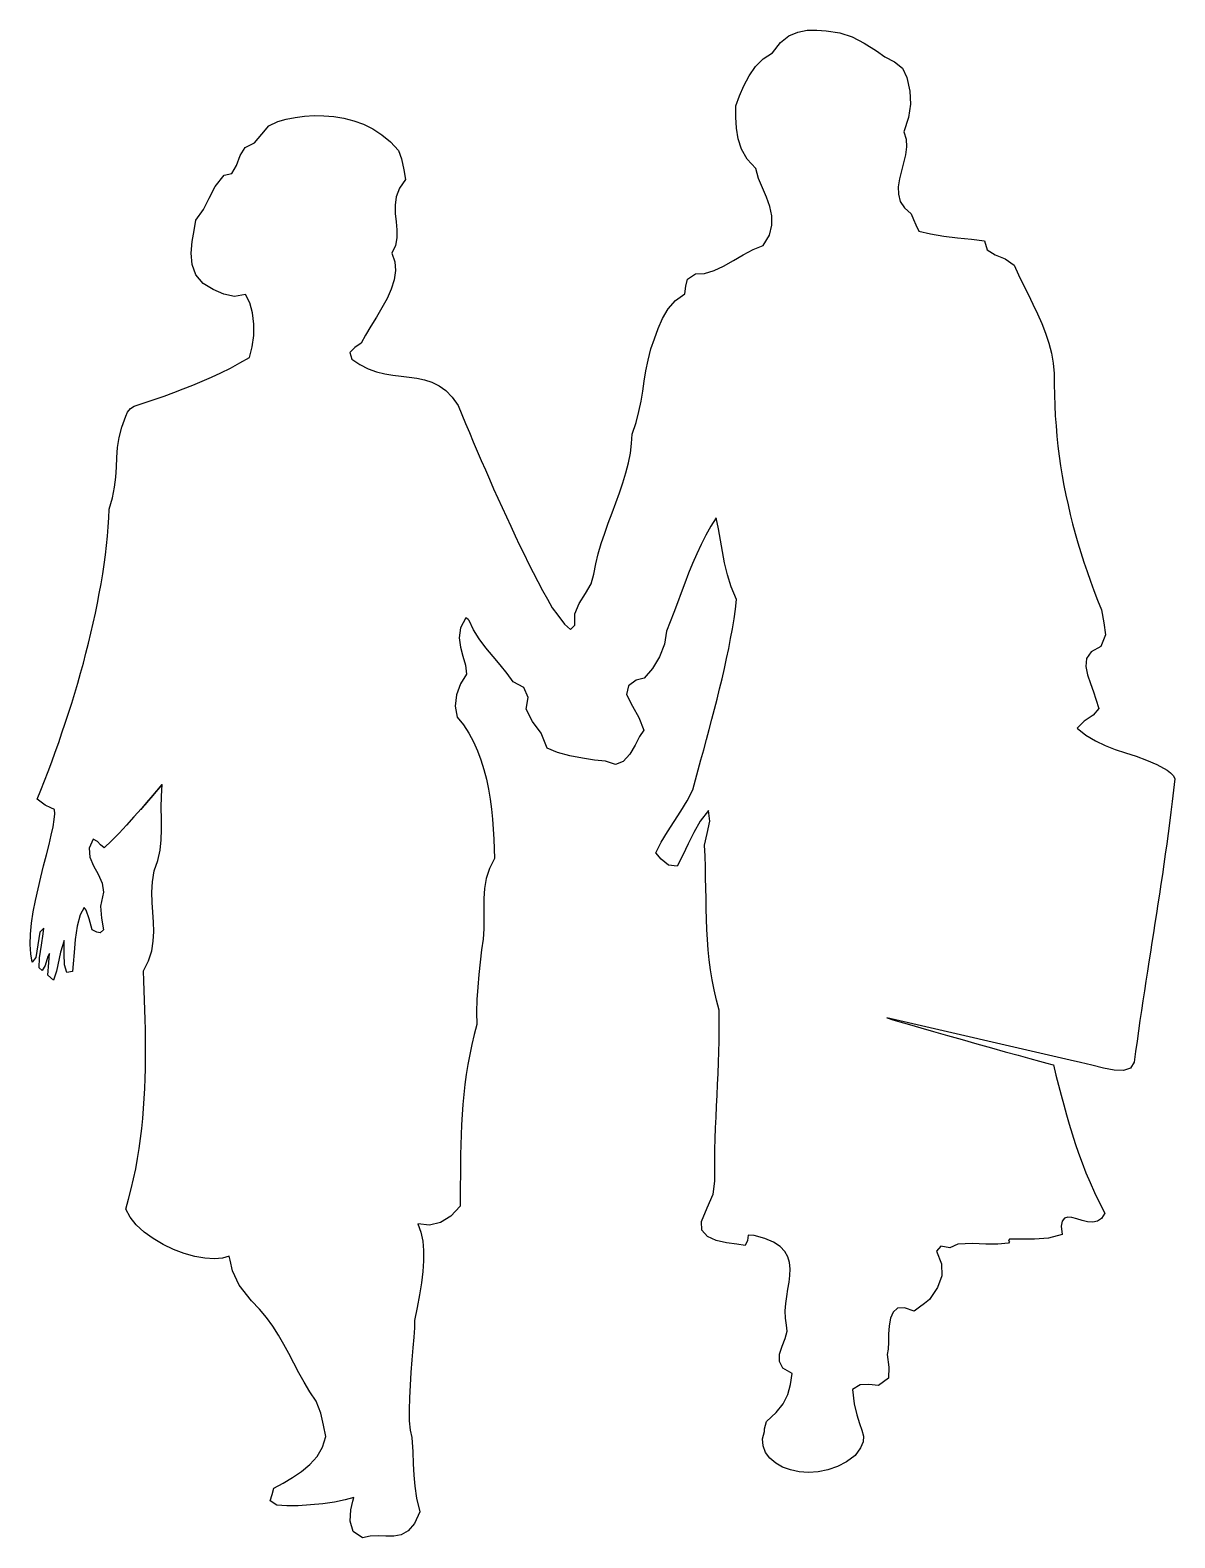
# Model space of a CAD drawing. Extents: x 800 to 941, y -21 to 165.
import ezdxf

# ---------------------------------------------------------------- set-up
doc = ezdxf.new("R2010")
doc.units = 0
doc.header["$MEASUREMENT"] = 0
doc.layers.add('LAYER_1', color=7, linetype='CONTINUOUS')

msp = doc.modelspace()

# ---------------------------------------------------------------- linework, layer by layer
at = {"layer": 'LAYER_1', "linetype": 'CONTINUOUS'}
msp.add_lwpolyline([(905.61, 42.83), (905.79, 42.76), (906.35, 42.58), (907.24, 42.32), (908.41, 41.98), (909.82, 41.57), (911.41, 41.12), (913.13, 40.63), (914.92, 40.12), (916.75, 39.61), (918.55, 39.11), (920.27, 38.62), (921.87, 38.18), (923.3, 37.78), (924.49, 37.45), (925.41, 37.2), (926, 37.04), (926.21, 36.99), (926.53, 35.72), (926.85, 34.48), (927.17, 33.25), (927.49, 32.04), (927.82, 30.84), (928.17, 29.65), (928.53, 28.46), (928.91, 27.27), (929.32, 26.08), (929.75, 24.88), (930.23, 23.67), (930.75, 22.45), (931.31, 21.22), (931.92, 19.96), (932.59, 18.69), (932.18, 18.03), (931.67, 17.68), (931.07, 17.57), (930.43, 17.62), (929.76, 17.77), (929.11, 17.96), (928.51, 18.12), (927.99, 18.17), (927.57, 18.05), (927.29, 17.7), (927.19, 17.05), (927.29, 16.02), (925.59, 15.58), (923.86, 15.44), (922.22, 15.46), (920.8, 15.45), (920.67, 15.29), (920.8, 15.16), (920.67, 14.97), (919.36, 14.82), (917.86, 14.86), (916.21, 14.92), (914.42, 14.84), (913.4, 14.39), (912.28, 14.59), (911.76, 13.96), (912.39, 12.42), (912.41, 10.94), (911.9, 9.47), (910.91, 7.99), (910.28, 7.51), (909.66, 7.04), (909.02, 6.57), (907.81, 6.99), (906.95, 6.92), (906.39, 6.45), (906.06, 5.69), (905.9, 4.75), (905.84, 3.72), (905.83, 2.72), (905.8, 1.85), (905.68, 1.2), (905.87, -0.38), (905.83, -1.71), (904.6, -2.61), (903.4, -2.52), (902.34, -2.54), (901.39, -3.12), (901.59, -4.89), (901.9, -6.26), (902.25, -7.32), (902.55, -8.16), (902.72, -8.89), (902.69, -9.58), (902.37, -10.34), (901.7, -11.26), (900.64, -12.04), (899.51, -12.63), (898.34, -13.04), (897.14, -13.28), (895.95, -13.36), (894.8, -13.28), (893.72, -13.06), (892.74, -12.7), (891.88, -12.22), (891.17, -11.62), (890.64, -10.91), (890.33, -10.1), (890.25, -9.2), (890.25, -9.2), (890.5, -8.29), (890.49, -7.97), (890.76, -7.07), (891.94, -5.97), (892.79, -4.88), (893.37, -3.74), (893.72, -2.5), (893.9, -1.13), (892.78, -0.5), (892.34, 0.32), (892.37, 1.24), (892.67, 2.23), (893.05, 3.2), (893.3, 4.09), (893.22, 4.85), (893.08, 5.71), (893.06, 6.6), (893.13, 7.49), (893.25, 8.38), (893.4, 9.26), (893.54, 10.13), (893.63, 10.97), (893.66, 11.78), (893.59, 12.56), (893.38, 13.28), (893, 13.95), (892.43, 14.56), (891.62, 15.09), (890.56, 15.55), (889.21, 15.92), (888.46, 15.96), (888.39, 15.31), (888.09, 14.67), (887.07, 14.82), (885.81, 15.01), (884.54, 15.31), (883.46, 15.8), (882.77, 16.55), (882.69, 17.64), (883.41, 19.32), (884.14, 21), (884.34, 22.64), (884.34, 23.92), (884.35, 25.22), (884.37, 26.53), (884.41, 27.86), (884.46, 29.2), (884.52, 30.54), (884.58, 31.89), (884.64, 33.24), (884.7, 34.59), (884.76, 35.94), (884.81, 37.27), (884.86, 38.6), (884.89, 39.92), (884.91, 41.22), (884.91, 42.51), (884.88, 43.77), (884.55, 45.01), (884.26, 46.25), (884.02, 47.49), (883.83, 48.73), (883.67, 49.97), (883.55, 51.22), (883.45, 52.47), (883.38, 53.72), (883.33, 54.99), (883.29, 56.26), (883.27, 57.54), (883.24, 58.83), (883.22, 60.13), (883.19, 61.45), (883.15, 62.78), (883.1, 64.13), (883.4, 65.57), (883.74, 67.1), (883.57, 68.45), (882.56, 67.11), (881.76, 65.71), (881.08, 64.3), (880.42, 62.9), (879.69, 61.56), (878.64, 61.68), (877.72, 62.43), (877.05, 63.18), (877.73, 64.5), (878.51, 65.78), (879.34, 67.06), (880.17, 68.34), (880.95, 69.64), (881.64, 70.98), (881.97, 72.21), (882.31, 73.45), (882.64, 74.69), (882.98, 75.94), (883.32, 77.19), (883.66, 78.44), (883.99, 79.7), (884.32, 80.95), (884.64, 82.21), (884.95, 83.46), (885.26, 84.71), (885.54, 85.96), (885.82, 87.2), (886.07, 88.44), (886.31, 89.67), (886.53, 90.9), (886.73, 92.11), (886.9, 93.32), (887.05, 94.51), (887.05, 94.51), (886.39, 96.07), (885.92, 97.57), (885.57, 99.02), (885.3, 100.44), (885.06, 101.84), (884.82, 103.22), (884.51, 104.61), (883.85, 103.56), (883.24, 102.46), (882.66, 101.32), (882.12, 100.16), (881.61, 98.96), (881.12, 97.75), (880.65, 96.53), (880.19, 95.32), (879.74, 94.1), (879.3, 92.91), (878.85, 91.74), (878.4, 90.6), (878.12, 88.99), (877.51, 87.43), (876.66, 86), (875.63, 84.79), (874.65, 84.55), (873.68, 83.84), (873.44, 82.76), (874.16, 81.32), (874.95, 79.92), (875.6, 78.34), (875.06, 77.57), (874.49, 76.5), (873.83, 75.38), (873.04, 74.5), (872.06, 74.13), (870.84, 74.53), (869.5, 74.66), (867.99, 74.88), (866.42, 75.19), (864.92, 75.61), (863.62, 76.15), (862.87, 77.97), (861.81, 79.43), (861.02, 80.94), (861.3, 82.38), (860.75, 83.64), (859.43, 84.32), (858.69, 85.38), (857.84, 86.43), (856.94, 87.48), (856.04, 88.55), (855.21, 89.63), (854.51, 90.75), (853.99, 91.91), (853.86, 92.04), (853.71, 92.15), (853.56, 92.25), (852.91, 90.99), (852.74, 89.79), (852.9, 88.62), (853.21, 87.49), (853.52, 86.38), (853.66, 85.3), (852.92, 84.08), (852.41, 82.73), (852.24, 81.33), (852.51, 79.96), (853.27, 79.01), (853.93, 77.99), (854.51, 76.93), (855.02, 75.82), (855.45, 74.68), (855.81, 73.5), (856.12, 72.3), (856.37, 71.08), (856.58, 69.84), (856.74, 68.6), (856.86, 67.36), (856.96, 66.12), (857.03, 64.9), (857.09, 63.69), (857.13, 62.51), (856.49, 61.26), (856.08, 60.03), (855.87, 58.8), (855.79, 57.56), (855.79, 56.33), (855.81, 55.08), (855.81, 53.82), (855.73, 52.54), (855.51, 51.23), (855.36, 49.7), (855.19, 48.16), (855.04, 46.61), (854.92, 45.06), (854.88, 43.51), (854.94, 41.98), (854.61, 40.74), (854.31, 39.51), (854.05, 38.27), (853.83, 37.04), (853.63, 35.8), (853.47, 34.56), (853.33, 33.33), (853.22, 32.09), (853.13, 30.85), (853.05, 29.6), (853, 28.36), (852.96, 27.11), (852.93, 25.86), (852.91, 24.6), (852.9, 23.34), (852.89, 22.08), (852.89, 20.81), (852.88, 19.53), (851.71, 18.31), (850.44, 17.51), (849.08, 17.17), (847.65, 17.34), (848.01, 16.31), (848.24, 15.21), (848.35, 14.04), (848.34, 12.79), (848.25, 11.46), (848.08, 10.06), (847.84, 8.58), (847.56, 7.02), (847.24, 5.39), (847.24, 5.39), (847.22, 4.5), (847.15, 3.36), (847.04, 2.03), (846.92, 0.55), (846.79, -1.01), (846.68, -2.59), (846.6, -4.16), (846.56, -5.64), (846.59, -6.99), (846.7, -8.15), (846.91, -9.06), (847.02, -10.82), (847.08, -12.32), (847.14, -13.69), (847.26, -15.05), (847.48, -16.53), (847.88, -18.25), (847.21, -19.7), (846.43, -20.6), (845.57, -21.08), (844.66, -21.25), (843.7, -21.25), (842.72, -21.2), (841.75, -21.23), (840.79, -21.45), (839.63, -20.67), (839.26, -19.39), (839.36, -18.01), (839.61, -16.9), (839.71, -16.46), (838.65, -16.77), (837.35, -17.03), (835.89, -17.24), (834.36, -17.39), (832.84, -17.48), (831.44, -17.5), (830.23, -17.43), (829.38, -16.89), (829.62, -16.08), (829.86, -15.31), (830.98, -14.68), (832.14, -14.01), (833.26, -13.25), (834.3, -12.4), (835.19, -11.41), (835.87, -10.26), (836.27, -8.93), (836.27, -8.93), (835.99, -7.54), (835.66, -6.03), (835.09, -4.57), (834.3, -3.4), (833.59, -2.22), (832.93, -1.04), (832.31, 0.14), (831.7, 1.31), (831.08, 2.46), (830.43, 3.6), (829.73, 4.7), (828.95, 5.78), (828.08, 6.82), (827.09, 7.82), (827.09, 7.82), (825.54, 9.76), (824.75, 11.56), (824.44, 12.87), (824.32, 13.35), (823.5, 13.09), (822.49, 13.01), (821.33, 13.09), (820.08, 13.32), (818.77, 13.69), (817.44, 14.19), (816.14, 14.81), (814.91, 15.52), (813.79, 16.33), (812.82, 17.21), (812.06, 18.16), (811.53, 19.16), (811.88, 20.42), (812.21, 21.67), (812.5, 22.92), (812.76, 24.17), (812.99, 25.42), (813.19, 26.66), (813.36, 27.9), (813.51, 29.14), (813.64, 30.38), (813.74, 31.61), (813.82, 32.84), (813.89, 34.07), (813.93, 35.3), (813.96, 36.52), (813.98, 37.74), (813.98, 38.96), (813.97, 40.17), (813.96, 41.38), (813.93, 42.59), (813.89, 43.8), (813.86, 45), (813.81, 46.2), (813.77, 47.4), (813.72, 48.6), (813.72, 48.6), (814.35, 49.85), (814.74, 51.08), (814.94, 52.28), (815, 53.47), (814.96, 54.65), (814.87, 55.85), (814.79, 57.08), (814.76, 58.33), (814.82, 59.63), (815.04, 60.99), (815.51, 62.25), (815.79, 63.52), (815.92, 64.8), (815.96, 66.09), (815.95, 67.42), (815.92, 68.78), (815.94, 70.19), (816.05, 71.66), (815.45, 70.97), (814.87, 70.3), (814.34, 69.68), (813.89, 69.14), (813.56, 68.75), (813.39, 68.54), (813.4, 68.54), (813.64, 68.82), (814.14, 69.4), (814.93, 70.33), (816.05, 71.66), (815.22, 70.7), (814.36, 69.7), (813.47, 68.67), (812.55, 67.64), (811.63, 66.62), (810.7, 65.63), (809.78, 64.69), (808.86, 63.82), (808.42, 64.18), (808.02, 64.62), (807.51, 64.9), (806.99, 63.76), (807.08, 62.67), (807.54, 61.61), (808.14, 60.55), (808.63, 59.47), (808.79, 58.32), (808.4, 56.61), (808.55, 55.11), (808.79, 53.7), (808.39, 53.31), (807.95, 53.41), (807.37, 53.7), (806.99, 55.03), (806.64, 56.12), (806.39, 56.46), (805.9, 55.52), (805.54, 54.12), (805.3, 52.5), (805.14, 50.87), (805.03, 49.48), (804.94, 48.53), (804.25, 48.43), (803.96, 49.35), (803.91, 50.7), (803.94, 51.9), (803.9, 52.35), (803.46, 50.91), (802.98, 48.57), (802.61, 47.45), (801.92, 48.08), (802.03, 49.64), (802.11, 50.76), (801.89, 50.37), (801.59, 49.28), (801.19, 48.67), (800.83, 48.98), (800.86, 50.21), (801.1, 51.8), (801.34, 53.21), (801.4, 53.9), (800.91, 53.39), (800.65, 51.84), (800.41, 50.26), (799.98, 49.68), (799.78, 50.72), (799.71, 51.88), (799.75, 53.14), (799.89, 54.49), (800.1, 55.89), (800.37, 57.32), (800.69, 58.77), (801.03, 60.2), (801.38, 61.6), (801.73, 62.95), (802.05, 64.21), (802.33, 65.37), (802.55, 66.41), (802.7, 67.3), (802.76, 68.02), (802.71, 68.55), (802.28, 68.76), (801.57, 69.11), (800.59, 69.83), (801.04, 70.96), (801.5, 72.11), (801.94, 73.27), (802.38, 74.44), (802.81, 75.62), (803.24, 76.82), (803.65, 78.02), (804.06, 79.24), (804.46, 80.46), (804.85, 81.69), (805.23, 82.92), (805.59, 84.16), (805.94, 85.39), (806.29, 86.63), (806.61, 87.87), (806.93, 89.11), (807.23, 90.35), (807.51, 91.58), (807.78, 92.81), (808.03, 94.04), (808.26, 95.25), (808.48, 96.46), (808.68, 97.66), (808.86, 98.85), (809.02, 100.02), (809.16, 101.19), (809.28, 102.34), (809.37, 103.47), (809.45, 104.59), (809.5, 105.69), (809.91, 107.06), (810.16, 108.37), (810.29, 109.63), (810.37, 110.86), (810.43, 112.07), (810.53, 113.29), (810.71, 114.53), (811.03, 115.82), (811.53, 117.16), (811.76, 117.67), (812.11, 118.12), (812.57, 118.38), (813.83, 118.81), (815.06, 119.23), (816.27, 119.65), (817.47, 120.08), (818.64, 120.52), (819.81, 120.98), (820.98, 121.47), (822.14, 121.98), (823.3, 122.52), (824.47, 123.11), (825.65, 123.74), (826.85, 124.42), (827.18, 125.72), (827.36, 127.12), (827.37, 128.55), (827.21, 129.92), (826.87, 131.16), (826.35, 132.19), (824.96, 131.94), (823.64, 132.23), (822.36, 132.83), (821.11, 133.54), (820.21, 134.62), (819.76, 135.9), (819.64, 137.3), (819.76, 138.74), (819.98, 140.12), (820.2, 141.37), (821.15, 142.69), (821.84, 144.1), (822.58, 145.55), (823.68, 146.94), (824.66, 147.14), (825.24, 148.12), (825.69, 149.37), (826.31, 150.38), (827.45, 150.96), (828.35, 152), (829.23, 153.04), (830.33, 153.59), (831.38, 153.86), (832.48, 154.07), (833.63, 154.22), (834.82, 154.3), (836.04, 154.29), (837.26, 154.19), (838.49, 153.99), (839.71, 153.67), (840.91, 153.23), (842.07, 152.66), (843.19, 151.93), (844.26, 151.06), (845.25, 150.01), (845.64, 148.95), (845.92, 147.62), (846.13, 146.4), (845.38, 145.33), (844.98, 144.27), (844.83, 143.23), (844.85, 142.2), (844.95, 141.19), (845.04, 140.19), (845.05, 139.21), (844.88, 138.24), (844.44, 137.29), (844.81, 136.25), (844.89, 135.16), (844.72, 134.03), (844.36, 132.87), (843.84, 131.71), (843.21, 130.54), (842.53, 129.39), (841.84, 128.27), (841.19, 127.19), (840.63, 126.18), (839.84, 125.66), (839.23, 125.03), (839.48, 124.22), (840.48, 123.53), (841.5, 123.02), (842.52, 122.66), (843.55, 122.41), (844.56, 122.24), (845.57, 122.11), (846.56, 122), (847.53, 121.85), (848.48, 121.65), (849.39, 121.35), (850.26, 120.91), (851.1, 120.32), (851.88, 119.52), (852.61, 118.48), (853.07, 117.37), (853.54, 116.26), (854.02, 115.13), (854.5, 113.99), (854.99, 112.84), (855.49, 111.69), (855.99, 110.53), (856.49, 109.37), (857.01, 108.2), (857.53, 107.04), (858.05, 105.87), (858.59, 104.71), (859.13, 103.55), (859.67, 102.39), (860.22, 101.24), (860.78, 100.1), (861.34, 98.96), (861.91, 97.84), (862.49, 96.72), (863.07, 95.62), (863.66, 94.54), (864.26, 93.47), (864.97, 92.56), (865.76, 91.44), (866.5, 90.8), (867.06, 91.34), (867.05, 92.72), (867.6, 94.02), (868.39, 95.26), (869.09, 96.46), (869.39, 97.65), (869.63, 98.91), (869.94, 100.16), (870.32, 101.43), (870.74, 102.69), (871.19, 103.95), (871.65, 105.21), (872.12, 106.46), (872.57, 107.7), (872.99, 108.94), (873.37, 110.17), (873.68, 111.38), (873.92, 112.58), (874.07, 113.77), (874.12, 114.94), (874.62, 116.38), (874.98, 117.73), (875.25, 119), (875.46, 120.25), (875.64, 121.48), (875.84, 122.75), (876.1, 124.08), (876.44, 125.5), (876.9, 126.72), (877.36, 127.99), (877.9, 129.25), (878.58, 130.42), (879.48, 131.45), (880.66, 132.26), (880.79, 133.23), (880.98, 134.09), (881.95, 134.75), (883.09, 134.81), (884.26, 135.17), (885.45, 135.72), (886.66, 136.4), (887.88, 137.11), (889.11, 137.76), (890.35, 138.26), (891.1, 139.54), (891.42, 140.76), (891.41, 141.94), (891.15, 143.08), (890.73, 144.22), (890.24, 145.37), (889.77, 146.54), (889.41, 147.75), (888.36, 148.94), (887.67, 150.17), (887.25, 151.44), (887.04, 152.76), (886.96, 154.12), (886.94, 155.52), (887.42, 156.74), (887.96, 158), (888.6, 159.23), (889.38, 160.37), (890.34, 161.33), (891.5, 162.06), (892.47, 163.32), (893.52, 164.15), (894.63, 164.63), (895.79, 164.85), (896.96, 164.87), (898.12, 164.77), (899.8, 164.55), (901.32, 164.02), (902.8, 163.25), (904.36, 162.33), (905.39, 161.58), (906.55, 160.95), (907.56, 160.18), (908.11, 159.03), (908.48, 157.34), (908.55, 155.71), (908.31, 154.06), (907.74, 152.31), (908.01, 151.4), (908.05, 150.45), (907.92, 149.47), (907.69, 148.47), (907.42, 147.47), (907.18, 146.48), (907.04, 145.52), (907.05, 144.59), (907.27, 143.71), (907.79, 142.89), (908.65, 142.15), (908.93, 141.47), (909.2, 140.79), (909.56, 140.02), (911.02, 139.68), (912.65, 139.42), (914.37, 139.22), (916.08, 139.03), (917.7, 138.84), (918.03, 137.73), (919, 137.11), (920.24, 136.6), (921.35, 135.83), (921.91, 134.62), (922.49, 133.42), (923.09, 132.22), (923.67, 131.02), (924.24, 129.82), (924.77, 128.62), (925.24, 127.41), (925.65, 126.19), (925.98, 124.95), (926.2, 123.7), (926.31, 122.43), (926.31, 121.1), (926.34, 119.79), (926.38, 118.5), (926.45, 117.22), (926.54, 115.95), (926.65, 114.7), (926.78, 113.46), (926.94, 112.23), (927.11, 111.01), (927.31, 109.8), (927.52, 108.59), (927.76, 107.4), (928.02, 106.21), (928.29, 105.03), (928.59, 103.85), (928.91, 102.67), (929.25, 101.49), (929.6, 100.32), (929.98, 99.14), (930.37, 97.97), (930.79, 96.79), (931.22, 95.61), (931.68, 94.42), (932.15, 93.23), (932.15, 93.23), (932.45, 91.61), (932.64, 90.15), (932.08, 88.71), (930.9, 88.04), (930.32, 87.2), (930.21, 86.23), (930.42, 85.19), (930.79, 84.13), (931.19, 83.11), (931.47, 82.19), (931.84, 81.05), (931.13, 80.21), (930.01, 79.47), (929.14, 78.61), (930.24, 77.73), (931.4, 77.03), (932.61, 76.46), (933.86, 75.99), (935.14, 75.56), (936.44, 75.14), (937.73, 74.67), (939.02, 74.11), (940.28, 73.41), (940.68, 73.07), (941.06, 72.72), (941.23, 72.33), (941.07, 70.93), (940.9, 69.56), (940.74, 68.21), (940.57, 66.88), (940.4, 65.58), (940.22, 64.3), (940.04, 63.03), (939.87, 61.78), (939.69, 60.54), (939.5, 59.32), (939.32, 58.11), (939.14, 56.9), (938.95, 55.7), (938.77, 54.51), (938.58, 53.32), (938.39, 52.13), (938.2, 50.94), (938.02, 49.75), (937.83, 48.56), (937.65, 47.36), (937.46, 46.15), (937.28, 44.93), (937.09, 43.7), (936.91, 42.46), (936.73, 41.2), (936.55, 39.93), (936.37, 38.64), (936.2, 37.32), (936.2, 37.32), (935.74, 36.61), (934.89, 36.32), (933.74, 36.35), (932.41, 36.59), (930.98, 36.95), (929.57, 37.3), (928.27, 37.56), (905.61, 42.83)], dxfattribs=at)

doc.saveas('drawing.dxf')
